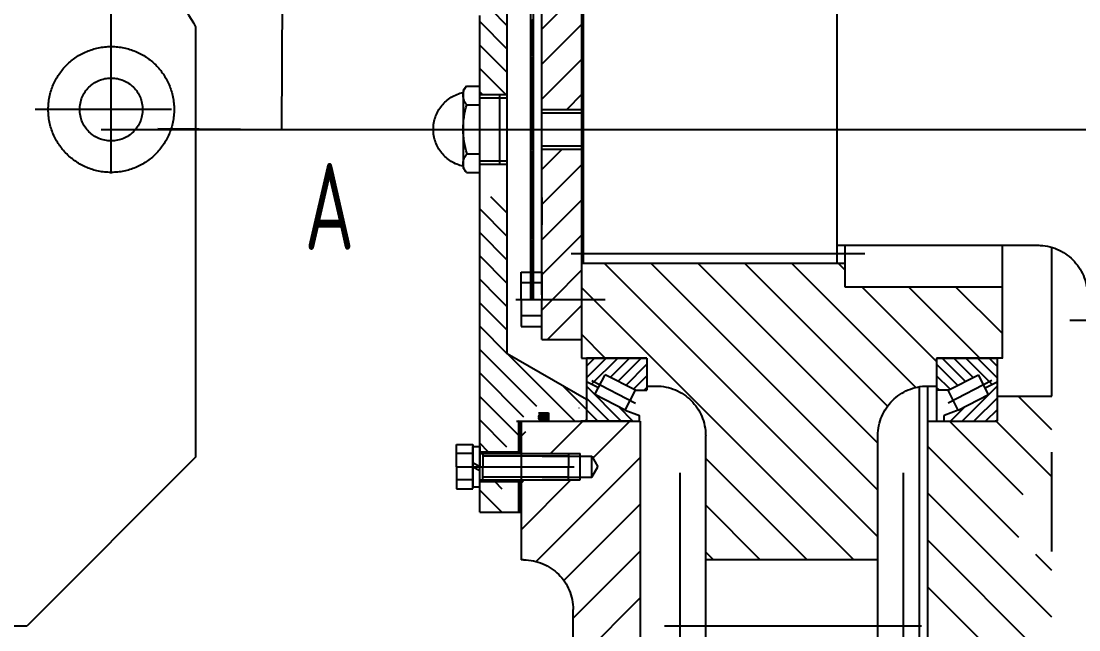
# Model space of a CAD drawing. Header units: millimetres. Extents: x 0 to 12600, y -349 to 8910.
# Drawn here: x 4969 to 5607, y 5110 to 5478 of the extents above; entities that cross this region are included whole.
import ezdxf

# ---------------------------------------------------------------- set-up
doc = ezdxf.new("R2010")
doc.units = ezdxf.units.MM
doc.header["$LTSCALE"] = 300
doc.linetypes.add('G', pattern=[2, 1.25, -0.25, 0.25, -0.25])
doc.linetypes.add('K', pattern=[2.5, 1.25, -0.25, 0.25, -0.25, 0.25, -0.25])
for name, color, linetype in [('01', 7, 'Continuous'), ('02', 1, 'Continuous'), ('05', 142, 'G'), ('07', 6, 'K'), ('11', 3, 'Continuous')]:
    doc.layers.add(name, color=color, linetype=linetype)
doc.styles.get("Standard").update_dxf_attribs({"font": 'isocp', "width": 0.707, "bigfont": 'intecad.shx'})

# ---------------------------------------------------------------- blocks, each defined once
blk = doc.blocks.new('FDSDSDFG')
at = {"layer": '05', "color": 142, "linetype": 'G', "ltscale": 0.8}
for p, q in [((-2937.48, 15216.91), (-2937.48, 14701.86)), ((-2937.48, 14970.18), (-2937.48, 14466.05))]:
    blk.add_line(p, q, dxfattribs=at)
at = {"layer": '07', "color": 6, "linetype": 'K', "ltscale": 0.8}
for p, q in [((-2733.76, 15277.56), (-2747.14, 15277.56)), ((-2747.14, 15277.56), (-2747.14, 15267.56)), ((-2741.76, 15267.56), (-2741.76, 15277.56)), ((-2733.76, 15277.95), (-2733.76, 15206.33)), ((-2733.76, 15277.56), (-2720.39, 15277.56)), ((-2725.76, 15267.56), (-2725.76, 15277.56)), ((-2720.39, 15277.56), (-2720.39, 15267.56)), ((-2733.76, 15273.57), (-2733.76, 15219.65)), ((-2733.76, 15272.05), (-2733.76, 15211.3)), ((-2733.76, 15269.65), (-2733.76, 15261.36)), ((-2706.26, 15263.46), (-3168.69, 15263.46)), ((-2747.14, 15267.56), (-2733.76, 15267.56)), ((-2733.76, 15267.56), (-2745.96, 15267.56)), ((-2745.96, 15267.56), (-2745.96, 15263.46)), ((-2745.96, 15263.46), (-2733.76, 15263.46)), ((-2742.76, 15263.46), (-2742.76, 15238.46)), ((-2741.76, 15263.46), (-2741.76, 15209.88)), ((-2733.76, 15263.46), (-2736.13, 15267.56)), ((-2733.76, 15267.64), (-2733.76, 15214.17)), ((-2733.76, 15267.56), (-2731.4, 15263.46)), ((-2720.39, 15267.56), (-2733.76, 15267.56)), ((-2733.76, 15267.56), (-2721.56, 15267.56)), ((-2721.56, 15263.46), (-2733.76, 15263.46)), ((-2725.76, 15263.46), (-2725.76, 15209.88)), ((-2724.76, 15263.46), (-2724.76, 15238.46)), ((-2721.56, 15267.56), (-2721.56, 15263.46)), ((-2706.26, 15263.46), (-2706.26, 15238.46)), ((-2741.76, 15261.56), (-2733.76, 15261.56)), ((-2740.16, 15209.88), (-2740.16, 15261.56)), ((-2725.76, 15261.56), (-2733.76, 15261.56)), ((-2727.36, 15209.88), (-2727.36, 15261.56)), ((-2801.95, 15246.78), (-3073, 15246.78)), ((-2774.35, 15198.97), (-2801.95, 15246.78)), ((-2834.8, 15238.46), (-2851.28, 15238.46)), ((-2851.28, 15238.46), (-2851.28, 15225.96)), ((-2844.8, 15225.96), (-2844.8, 15238.46)), ((-2834.8, 15241.7), (-2834.8, 15187.67)), ((-2834.8, 15238.46), (-2818.33, 15238.46)), ((-2824.8, 15225.96), (-2824.8, 15238.46)), ((-2818.33, 15238.46), (-2818.33, 15225.96)), ((-2761.26, 15241.13), (-2761.26, 15166.46)), ((-2761.26, 15238.46), (-2677.48, 15238.46)), ((-2677.48, 15236.96), (-2677.48, 15238.46)), ((-2834.8, 15232.5), (-3040.15, 15232.5)), ((-2834.8, 15230.94), (-3040.15, 15230.94)), ((-3004.2, 15230.94), (-3002.63, 15232.5)), ((-3002.78, 15230.94), (-3001.22, 15232.5)), ((-3001.37, 15230.94), (-2999.8, 15232.5)), ((-2999.96, 15230.94), (-2998.39, 15232.5)), ((-2998.54, 15230.94), (-2996.97, 15232.5)), ((-2997.13, 15230.94), (-2995.56, 15232.5)), ((-2995.71, 15230.94), (-2994.15, 15232.5)), ((-2994.3, 15230.94), (-2992.73, 15232.5)), ((-2992.88, 15230.94), (-2991.32, 15232.5)), ((-2991.47, 15230.94), (-2989.9, 15232.5)), ((-2990.06, 15230.94), (-2988.49, 15232.5)), ((-2988.64, 15230.94), (-2987.07, 15232.5)), ((-2987.23, 15230.94), (-2985.66, 15232.5)), ((-2985.81, 15230.94), (-2984.25, 15232.5)), ((-2984.4, 15230.94), (-2982.83, 15232.5)), ((-2982.99, 15230.94), (-2981.42, 15232.5)), ((-2981.57, 15230.94), (-2980, 15232.5)), ((-2980.16, 15230.94), (-2978.59, 15232.5)), ((-2978.74, 15230.94), (-2977.17, 15232.5)), ((-2977.33, 15230.94), (-2975.76, 15232.5)), ((-2975.91, 15230.94), (-2974.35, 15232.5)), ((-2974.5, 15230.94), (-2972.93, 15232.5)), ((-2973.09, 15230.94), (-2971.52, 15232.5)), ((-2971.67, 15230.94), (-2970.1, 15232.5)), ((-2970.26, 15230.94), (-2968.69, 15232.5)), ((-2968.84, 15230.94), (-2967.27, 15232.5)), ((-2967.43, 15230.94), (-2965.86, 15232.5)), ((-2966.01, 15230.94), (-2964.45, 15232.5)), ((-2964.6, 15230.94), (-2963.03, 15232.5)), ((-2963.19, 15230.94), (-2961.62, 15232.5)), ((-2961.77, 15230.94), (-2960.2, 15232.5)), ((-2960.36, 15230.94), (-2958.79, 15232.5)), ((-2958.94, 15230.94), (-2957.38, 15232.5)), ((-2957.53, 15230.94), (-2955.96, 15232.5)), ((-2956.12, 15230.94), (-2954.55, 15232.5)), ((-2954.7, 15230.94), (-2953.13, 15232.5)), ((-2953.29, 15230.94), (-2951.72, 15232.5)), ((-2951.87, 15230.94), (-2950.3, 15232.5)), ((-2950.46, 15230.94), (-2948.89, 15232.5)), ((-2949.04, 15230.94), (-2947.48, 15232.5)), ((-2947.63, 15230.94), (-2946.06, 15232.5)), ((-2946.22, 15230.94), (-2944.65, 15232.5)), ((-2944.8, 15230.94), (-2943.23, 15232.5)), ((-2943.39, 15230.94), (-2941.82, 15232.5)), ((-2941.97, 15230.94), (-2940.4, 15232.5)), ((-2940.56, 15230.94), (-2938.99, 15232.5)), ((-2939.14, 15230.94), (-2937.58, 15232.5)), ((-2937.73, 15230.94), (-2937.48, 15231.19)), ((-2937.48, 15231.19), (-2936.16, 15232.5)), ((-2936.32, 15230.94), (-2934.75, 15232.5)), ((-2934.9, 15230.94), (-2933.33, 15232.5)), ((-2933.49, 15230.94), (-2931.92, 15232.5)), ((-2932.07, 15230.94), (-2930.51, 15232.5)), ((-2930.66, 15230.94), (-2929.09, 15232.5)), ((-2929.25, 15230.94), (-2927.68, 15232.5)), ((-2927.83, 15230.94), (-2926.26, 15232.5)), ((-2926.42, 15230.94), (-2924.85, 15232.5)), ((-2925, 15230.94), (-2923.43, 15232.5)), ((-2923.59, 15230.94), (-2922.02, 15232.5)), ((-2922.17, 15230.94), (-2920.61, 15232.5)), ((-2920.76, 15230.94), (-2919.19, 15232.5)), ((-2919.35, 15230.94), (-2917.78, 15232.5)), ((-2917.93, 15230.94), (-2916.36, 15232.5)), ((-2916.52, 15230.94), (-2914.95, 15232.5)), ((-2915.1, 15230.94), (-2913.53, 15232.5)), ((-2913.69, 15230.94), (-2912.12, 15232.5)), ((-2912.27, 15230.94), (-2910.71, 15232.5)), ((-2910.86, 15230.94), (-2909.29, 15232.5)), ((-2909.45, 15230.94), (-2907.88, 15232.5)), ((-2908.03, 15230.94), (-2906.46, 15232.5)), ((-2906.62, 15230.94), (-2905.05, 15232.5)), ((-2905.2, 15230.94), (-2903.64, 15232.5)), ((-2903.79, 15230.94), (-2902.22, 15232.5)), ((-2902.38, 15230.94), (-2900.81, 15232.5)), ((-2900.96, 15230.94), (-2899.39, 15232.5)), ((-2899.55, 15230.94), (-2897.98, 15232.5)), ((-2898.13, 15230.94), (-2896.56, 15232.5)), ((-2896.72, 15230.94), (-2895.15, 15232.5)), ((-2895.3, 15230.94), (-2893.74, 15232.5)), ((-2893.89, 15230.94), (-2892.32, 15232.5)), ((-2892.48, 15230.94), (-2890.91, 15232.5)), ((-2891.06, 15230.94), (-2889.49, 15232.5)), ((-2889.65, 15230.94), (-2888.08, 15232.5)), ((-2888.23, 15230.94), (-2886.66, 15232.5)), ((-2886.82, 15230.94), (-2885.25, 15232.5)), ((-2885.4, 15230.94), (-2883.84, 15232.5)), ((-2883.99, 15230.94), (-2882.42, 15232.5)), ((-2882.58, 15230.94), (-2881.01, 15232.5)), ((-2881.16, 15230.94), (-2879.59, 15232.5)), ((-2879.75, 15230.94), (-2878.18, 15232.5)), ((-2878.33, 15230.94), (-2876.77, 15232.5)), ((-2876.92, 15230.94), (-2875.35, 15232.5)), ((-2875.51, 15230.94), (-2873.94, 15232.5)), ((-2874.09, 15230.94), (-2872.52, 15232.5)), ((-2872.68, 15230.94), (-2871.11, 15232.5)), ((-2871.26, 15230.94), (-2869.69, 15232.5)), ((-2869.85, 15230.94), (-2868.28, 15232.5)), ((-2868.43, 15230.94), (-2866.87, 15232.5)), ((-2867.02, 15230.94), (-2865.45, 15232.5)), ((-2865.61, 15230.94), (-2864.04, 15232.5)), ((-2864.19, 15230.94), (-2862.62, 15232.5)), ((-2862.78, 15230.94), (-2861.21, 15232.5)), ((-2861.36, 15230.94), (-2859.79, 15232.5)), ((-2859.95, 15230.94), (-2858.38, 15232.5)), ((-2858.53, 15230.94), (-2856.97, 15232.5)), ((-2857.12, 15230.94), (-2855.55, 15232.5)), ((-2855.71, 15230.94), (-2854.14, 15232.5)), ((-2854.29, 15230.94), (-2852.72, 15232.5)), ((-2852.88, 15230.94), (-2851.31, 15232.5)), ((-2851.46, 15230.94), (-2851.28, 15231.12)), ((-2851.28, 15231.12), (-2849.9, 15232.5)), ((-2850.05, 15230.94), (-2848.48, 15232.5)), ((-2848.64, 15230.94), (-2847.07, 15232.5)), ((-2847.22, 15230.94), (-2845.65, 15232.5)), ((-2845.81, 15230.94), (-2844.8, 15231.94)), ((-2844.8, 15231.94), (-2844.24, 15232.5)), ((-2844.39, 15230.94), (-2842.82, 15232.5)), ((-2842.98, 15230.94), (-2841.41, 15232.5)), ((-2841.56, 15230.94), (-2840, 15232.5)), ((-2840.15, 15230.94), (-2838.58, 15232.5)), ((-2838.74, 15230.94), (-2837.17, 15232.5)), ((-2837.32, 15230.94), (-2835.75, 15232.5)), ((-2835.91, 15230.94), (-2834.8, 15232.04)), ((-2677.48, 15235.78), (-2677.48, 15235.78)), ((-2837.48, 15225.96), (-3064.38, 15225.96)), ((-2896.39, 15225.96), (-2879.91, 15225.96)), ((-2863.44, 15225.96), (-2879.91, 15225.96)), ((-2851.28, 15225.96), (-2834.8, 15225.96)), ((-2810.57, 15225.96), (-2834.8, 15225.96)), ((-2810.57, 15225.96), (-2810.57, 15201.96)), ((-2766.26, 15227.98), (-2766.26, 15221.98)), ((-2761.26, 15226.8), (-2766.26, 15226.8)), ((-2741.76, 15225.78), (-2741.76, 15202.78)), ((-2740.16, 15225.78), (-2740.16, 15195.78)), ((-2727.36, 15225.78), (-2727.36, 15195.78)), ((-2725.76, 15225.78), (-2725.76, 15202.78)), ((-2766.26, 15221.98), (-2761.26, 15221.98)), ((-2862.48, 15208.26), (-2862.48, 15030.87)), ((-2741.76, 15209.88), (-2733.76, 15209.88)), ((-2725.76, 15209.88), (-2733.76, 15209.88)), ((-2434.58, 15206.96), (-2647.48, 15206.96)), ((-3075.59, 15201.96), (-2799.36, 15201.96)), ((-3018.48, 15200.96), (-2856.48, 15200.96)), ((-2856.48, 15042.96), (-2856.48, 15201.96)), ((-2799.36, 15201.96), (-2799.36, 15166.96)), ((-2799.36, 15201.96), (-2799.36, 15162.46)), ((-2799.36, 15162.46), (-2799.36, 15198.97)), ((-2799.36, 15198.97), (-2761.26, 15198.97)), ((-2794.55, 15198.97), (-2799.36, 15194.15)), ((-2787.48, 15198.97), (-2799.36, 15187.08)), ((-2781.47, 15191.7), (-2785.07, 15198.97)), ((-2782.31, 15198.97), (-2761.26, 15177.93)), ((-2775.24, 15198.97), (-2761.26, 15185)), ((-2769.18, 15203.47), (-2769.18, 15203.54)), ((-2769.18, 15198.97), (-2769.18, 15199.04)), ((-2768.16, 15198.97), (-2761.26, 15192.07)), ((-2761.26, 15171.5), (-2761.26, 15202.32)), ((-2725.76, 15202.78), (-2741.76, 15202.78)), ((-2783.53, 15195.85), (-2799.36, 15180.01)), ((-2777.35, 15193.82), (-2789.27, 15187.69)), ((-2785.82, 15195.81), (-2772.21, 15169.34)), ((-2767.97, 15175.56), (-2777.35, 15193.82)), ((-2740.16, 15195.78), (-2733.76, 15192.09)), ((-2727.36, 15195.78), (-2740.16, 15195.78)), ((-2727.36, 15195.78), (-2733.76, 15192.09)), ((-2779.89, 15169.44), (-2789.27, 15187.69)), ((-2787.69, 15184.62), (-2799.36, 15172.94)), ((-2785.29, 15179.95), (-2799.36, 15165.87)), ((-2782.89, 15175.28), (-2795.71, 15162.46)), ((-2767.97, 15175.56), (-2779.89, 15169.44)), ((-2770.08, 15179.67), (-2761.26, 15170.86)), ((-2767.97, 15175.56), (-2764.68, 15167)), ((-2780.49, 15170.61), (-2788.63, 15162.46)), ((-2779.89, 15169.44), (-2779.89, 15162.46)), ((-2764.8, 15167.32), (-2764.48, 15167)), ((-2761.26, 15167), (-2764.68, 15167)), ((-2799.36, 15162.46), (-2779.89, 15162.46)), ((-2782.48, 15162.46), (-2782.48, 15156.96)), ((-2779.89, 15164.14), (-2781.56, 15162.46)), ((-2761.26, 15166.46), (-2434.98, 15166.46)), ((-2637.72, 15151.84), (-2637.72, 14996.55)), ((-2430.16, 15142.46), (-2778.46, 15142.46)), ((-2510.98, 15126.96), (-2752.48, 15126.96)), ((-2677.72, 15126.96), (-2677.72, 15022.96)), ((-2856.48, 15047.46), (-3018.48, 15047.46)), ((-2867.48, 15047.46), (-2867.48, 14926.46)), ((-2867.48, 15042.96), (-2842.48, 15042.96)), ((-2842.48, 15042.96), (-2842.48, 14947.96)), ((-2510.98, 15022.96), (-2752.48, 15022.96)), ((-2430.16, 15007.46), (-2778.46, 15007.46)), ((-2782.06, 14997.96), (-2353.5, 14997.96)), ((-2782.48, 14992.96), (-2353.5, 14992.96)), ((-2782.48, 14992.96), (-2782.48, 14987.46)), ((-2782.48, 14992.96), (-2374.98, 14992.96)), ((-2761.26, 14992.96), (-2761.26, 14950.95)), ((-2799.36, 14987.46), (-2799.36, 14950.95)), ((-2799.36, 14947.46), (-2799.36, 14987.46)), ((-2799.36, 14987.46), (-2761.26, 14987.46)), ((-2785.29, 14969.97), (-2799.36, 14984.05)), ((-2782.89, 14974.64), (-2795.71, 14987.46)), ((-2780.49, 14979.31), (-2788.63, 14987.46)), ((-2779.89, 14985.78), (-2781.56, 14987.46)), ((-2779.89, 14980.48), (-2779.89, 14987.46)), ((-2767.97, 14974.35), (-2764.68, 14982.91)), ((-2764.8, 14982.6), (-2764.48, 14982.91)), ((-2761.26, 14982.91), (-2764.68, 14982.91)), ((-2787.69, 14965.3), (-2799.36, 14976.98)), ((-2779.89, 14980.48), (-2789.27, 14962.22)), ((-2785.82, 14954.1), (-2772.21, 14980.57)), ((-2767.97, 14974.35), (-2779.89, 14980.48)), ((-2770.08, 14970.25), (-2761.26, 14979.06)), ((-2783.53, 14954.07), (-2799.36, 14969.9)), ((-2782.31, 14950.95), (-2761.26, 14971.99)), ((-2767.97, 14974.35), (-2777.35, 14956.1)), ((-2787.48, 14950.95), (-2799.36, 14962.83)), ((-2775.24, 14950.95), (-2761.26, 14964.92)), ((-2777.35, 14956.1), (-2789.27, 14962.22)), ((-2781.47, 14958.22), (-2785.07, 14950.95)), ((-2768.16, 14950.95), (-2761.26, 14957.85)), ((-2794.55, 14950.95), (-2799.36, 14955.76)), ((-2799.36, 14950.95), (-2761.26, 14950.95)), ((-2776.26, 14950.95), (-2776.26, 14917.96)), ((-2769.18, 14950.95), (-2769.18, 14950.87)), ((-2867.48, 14947.96), (-2799.36, 14947.96)), ((-2322.48, 14917.96), (-2866.1, 14917.96)), ((-2776.26, 14917.96), (-2866.1, 14917.96)), ((-2822.33, 14907.09), (-2822.33, 14729.76))]:
    blk.add_line(p, q, dxfattribs=at)
at = {"layer": '07', "color": 6, "linetype": 'K'}
for p, q in [((-2963.48, 15271.52), (-2960.94, 15273.46)), ((-2963.48, 15271.52), (-2963.48, 15263.46)), ((-2960.94, 15273.46), (-2914.02, 15273.46)), ((-2952.21, 15271.23), (-2952.21, 15263.46)), ((-2922.74, 15271.08), (-2922.74, 15263.46)), ((-2911.48, 15271.52), (-2914.02, 15273.46)), ((-2911.48, 15271.52), (-2911.48, 15263.46)), ((-2985.85, 15246.78), (-3002.53, 15263.46)), ((-2971.71, 15246.78), (-2988.39, 15263.46)), ((-2958.48, 15247.69), (-2974.24, 15263.46)), ((-2958.48, 15261.83), (-2960.1, 15263.46)), ((-2958.48, 15263.46), (-2958.48, 15251.46)), ((-2956.48, 15263.46), (-2956.48, 15246.78)), ((-2918.48, 15263.46), (-2918.48, 15246.78)), ((-2916.48, 15263.46), (-2916.48, 15251.46)), ((-2872.72, 15246.78), (-2889.39, 15263.46)), ((-2858.57, 15246.78), (-2875.25, 15263.46)), ((-2844.43, 15246.78), (-2861.11, 15263.46)), ((-2835.59, 15252.09), (-2846.96, 15263.46)), ((-2816.15, 15246.78), (-2832.82, 15263.46)), ((-2802.01, 15246.78), (-2818.68, 15263.46)), ((-2770.09, 15229.01), (-2804.54, 15263.46)), ((-2763.74, 15236.8), (-2790.4, 15263.46)), ((-2752.75, 15239.96), (-2776.25, 15263.46)), ((-2745.63, 15246.98), (-2762.11, 15263.46)), ((-2742.76, 15258.25), (-2747.97, 15263.46)), ((-2706.26, 15250.04), (-2719.69, 15263.46)), ((-3000, 15246.78), (-3009.99, 15256.78)), ((-2886.86, 15246.78), (-2896.83, 15256.75)), ((-2958.48, 15251.46), (-2916.48, 15251.46)), ((-2958.48, 15251.46), (-2958.48, 15246.78)), ((-2956.48, 15251.46), (-2956.48, 15246.78)), ((-2918.48, 15251.46), (-2918.48, 15246.78)), ((-2916.48, 15251.46), (-2916.48, 15246.78)), ((-2830.29, 15246.78), (-2835.59, 15252.09)), ((-2720.18, 15249.81), (-2724.76, 15254.4)), ((-2761.26, 15206.04), (-2801.87, 15246.65)), ((-2761.26, 15239.96), (-2742.76, 15239.96)), ((-2761.26, 15238.56), (-2759.87, 15239.96)), ((-2761.26, 15238.7), (-2760.01, 15239.96)), ((-2761.26, 15238.85), (-2760.15, 15239.96)), ((-2761.26, 15238.99), (-2760.29, 15239.96)), ((-2761.26, 15239.13), (-2760.44, 15239.96)), ((-2761.26, 15239.27), (-2760.58, 15239.96)), ((-2761.26, 15239.41), (-2760.72, 15239.96)), ((-2761.26, 15239.55), (-2760.86, 15239.96)), ((-2761.26, 15239.69), (-2761, 15239.96)), ((-2761.26, 15239.84), (-2761.14, 15239.96)), ((-2761.23, 15238.46), (-2759.73, 15239.96)), ((-2761.09, 15238.46), (-2759.59, 15239.96)), ((-2760.95, 15238.46), (-2759.45, 15239.96)), ((-2760.8, 15238.46), (-2759.3, 15239.96)), ((-2760.66, 15238.46), (-2759.16, 15239.96)), ((-2760.52, 15238.46), (-2759.02, 15239.96)), ((-2760.38, 15238.46), (-2758.88, 15239.96)), ((-2760.24, 15238.46), (-2758.74, 15239.96)), ((-2760.1, 15238.46), (-2758.6, 15239.96)), ((-2759.96, 15238.46), (-2758.46, 15239.96)), ((-2759.81, 15238.46), (-2758.31, 15239.96)), ((-2759.67, 15238.46), (-2758.17, 15239.96)), ((-2759.53, 15238.46), (-2758.03, 15239.96)), ((-2759.39, 15238.46), (-2757.89, 15239.96)), ((-2759.25, 15238.46), (-2757.75, 15239.96)), ((-2759.11, 15238.46), (-2757.61, 15239.96)), ((-2758.97, 15238.46), (-2757.47, 15239.96)), ((-2758.82, 15238.46), (-2757.32, 15239.96)), ((-2758.68, 15238.46), (-2757.18, 15239.96)), ((-2758.54, 15238.46), (-2757.04, 15239.96)), ((-2758.4, 15238.46), (-2756.9, 15239.96)), ((-2758.26, 15238.46), (-2756.76, 15239.96)), ((-2758.12, 15238.46), (-2756.62, 15239.96)), ((-2757.98, 15238.46), (-2756.48, 15239.96)), ((-2757.83, 15238.46), (-2756.33, 15239.96)), ((-2757.69, 15238.46), (-2756.19, 15239.96)), ((-2757.55, 15238.46), (-2756.05, 15239.96)), ((-2757.41, 15238.46), (-2755.91, 15239.96)), ((-2757.27, 15238.46), (-2755.77, 15239.96)), ((-2757.13, 15238.46), (-2755.63, 15239.96)), ((-2756.99, 15238.46), (-2755.49, 15239.96)), ((-2756.84, 15238.46), (-2755.34, 15239.96)), ((-2756.7, 15238.46), (-2755.2, 15239.96)), ((-2756.56, 15238.46), (-2755.06, 15239.96)), ((-2756.42, 15238.46), (-2754.92, 15239.96)), ((-2756.28, 15238.46), (-2754.78, 15239.96)), ((-2756.14, 15238.46), (-2754.64, 15239.96)), ((-2756, 15238.46), (-2754.5, 15239.96)), ((-2755.85, 15238.46), (-2754.35, 15239.96)), ((-2755.71, 15238.46), (-2754.21, 15239.96)), ((-2755.57, 15238.46), (-2754.07, 15239.96)), ((-2755.43, 15238.46), (-2753.93, 15239.96)), ((-2755.29, 15238.46), (-2753.79, 15239.96)), ((-2755.15, 15238.46), (-2753.65, 15239.96)), ((-2755.01, 15238.46), (-2753.51, 15239.96)), ((-2754.92, 15235.76), (-2752.22, 15238.46)), ((-2754.86, 15238.46), (-2753.36, 15239.96)), ((-2754.72, 15238.46), (-2753.22, 15239.96)), ((-2754.58, 15238.46), (-2753.08, 15239.96)), ((-2754.44, 15238.46), (-2752.94, 15239.96)), ((-2754.3, 15238.46), (-2752.8, 15239.96)), ((-2754.16, 15238.46), (-2752.66, 15239.96)), ((-2754.02, 15238.46), (-2752.52, 15239.96)), ((-2753.87, 15238.46), (-2752.37, 15239.96)), ((-2753.73, 15238.46), (-2752.23, 15239.96)), ((-2753.59, 15238.46), (-2752.09, 15239.96)), ((-2753.45, 15238.46), (-2751.95, 15239.96)), ((-2753.31, 15238.46), (-2751.81, 15239.96)), ((-2753.17, 15238.46), (-2751.67, 15239.96)), ((-2753.03, 15238.46), (-2751.53, 15239.96)), ((-2752.88, 15238.46), (-2751.38, 15239.96)), ((-2752.74, 15238.46), (-2751.24, 15239.96)), ((-2752.6, 15238.46), (-2751.1, 15239.96)), ((-2752.46, 15238.46), (-2750.96, 15239.96)), ((-2752.32, 15238.46), (-2750.82, 15239.96)), ((-2752.18, 15238.46), (-2750.68, 15239.96)), ((-2752.04, 15238.46), (-2750.54, 15239.96)), ((-2751.89, 15238.46), (-2750.39, 15239.96)), ((-2751.75, 15238.46), (-2750.25, 15239.96)), ((-2751.61, 15238.46), (-2750.11, 15239.96)), ((-2751.47, 15238.46), (-2749.97, 15239.96)), ((-2751.33, 15238.46), (-2749.83, 15239.96)), ((-2751.19, 15238.46), (-2749.69, 15239.96)), ((-2751.05, 15238.46), (-2749.55, 15239.96)), ((-2750.9, 15238.46), (-2749.4, 15239.96)), ((-2750.76, 15238.46), (-2749.26, 15239.96)), ((-2750.62, 15238.46), (-2749.12, 15239.96)), ((-2750.48, 15238.46), (-2748.98, 15239.96)), ((-2750.34, 15238.46), (-2748.84, 15239.96)), ((-2750.2, 15238.46), (-2748.7, 15239.96)), ((-2750.06, 15238.46), (-2748.56, 15239.96)), ((-2749.91, 15238.46), (-2748.41, 15239.96)), ((-2749.77, 15238.46), (-2748.27, 15239.96)), ((-2749.63, 15238.46), (-2748.13, 15239.96)), ((-2749.49, 15238.46), (-2747.99, 15239.96)), ((-2749.35, 15238.46), (-2747.85, 15239.96)), ((-2749.21, 15238.46), (-2747.71, 15239.96)), ((-2749.07, 15238.46), (-2747.57, 15239.96)), ((-2748.92, 15238.46), (-2747.42, 15239.96)), ((-2748.78, 15238.46), (-2747.28, 15239.96)), ((-2748.64, 15238.46), (-2747.14, 15239.96)), ((-2748.5, 15238.46), (-2747, 15239.96)), ((-2748.36, 15238.46), (-2746.86, 15239.96)), ((-2748.22, 15238.46), (-2746.72, 15239.96)), ((-2748.08, 15238.46), (-2746.58, 15239.96)), ((-2747.93, 15238.46), (-2746.43, 15239.96)), ((-2747.79, 15238.46), (-2746.29, 15239.96)), ((-2747.65, 15238.46), (-2746.15, 15239.96)), ((-2747.51, 15238.46), (-2746.01, 15239.96)), ((-2747.37, 15238.46), (-2745.87, 15239.96)), ((-2747.23, 15238.46), (-2745.73, 15239.96)), ((-2747.09, 15238.46), (-2745.59, 15239.96)), ((-2746.94, 15238.46), (-2745.44, 15239.96)), ((-2746.8, 15238.46), (-2745.3, 15239.96)), ((-2746.66, 15238.46), (-2745.16, 15239.96)), ((-2746.52, 15238.46), (-2745.02, 15239.96)), ((-2746.38, 15238.46), (-2744.88, 15239.96)), ((-2746.24, 15238.46), (-2744.74, 15239.96)), ((-2746.1, 15238.46), (-2744.6, 15239.96)), ((-2745.95, 15238.46), (-2744.45, 15239.96)), ((-2745.81, 15238.46), (-2744.31, 15239.96)), ((-2745.67, 15238.46), (-2744.17, 15239.96)), ((-2745.53, 15238.46), (-2744.03, 15239.96)), ((-2745.39, 15238.46), (-2743.89, 15239.96)), ((-2745.25, 15238.46), (-2743.75, 15239.96)), ((-2745.11, 15238.46), (-2743.61, 15239.96)), ((-2744.96, 15238.46), (-2743.46, 15239.96)), ((-2744.82, 15238.46), (-2743.32, 15239.96)), ((-2744.68, 15238.46), (-2743.18, 15239.96)), ((-2744.54, 15238.46), (-2743.04, 15239.96)), ((-2744.4, 15238.46), (-2742.9, 15239.96)), ((-2744.26, 15238.46), (-2742.76, 15239.95)), ((-2744.12, 15238.46), (-2742.76, 15239.81)), ((-2743.97, 15238.46), (-2742.76, 15239.67)), ((-2743.83, 15238.46), (-2742.76, 15239.53)), ((-2743.69, 15238.46), (-2742.76, 15239.39)), ((-2743.55, 15238.46), (-2742.76, 15239.24)), ((-2743.41, 15238.46), (-2742.76, 15239.1)), ((-2743.27, 15238.46), (-2742.76, 15238.96)), ((-2743.13, 15238.46), (-2742.76, 15238.82)), ((-2742.98, 15238.46), (-2742.76, 15238.68)), ((-2742.84, 15238.46), (-2742.76, 15238.54)), ((-2725.76, 15208.35), (-2695.65, 15238.46)), ((-2725.76, 15236.63), (-2724.29, 15238.1)), ((-2724.47, 15239.96), (-2724.76, 15240.25)), ((-2724.76, 15239.96), (-2706.26, 15239.96)), ((-2724.76, 15238.58), (-2723.38, 15239.96)), ((-2724.76, 15238.72), (-2723.52, 15239.96)), ((-2724.76, 15238.86), (-2723.67, 15239.96)), ((-2724.76, 15239), (-2723.81, 15239.96)), ((-2724.76, 15239.14), (-2723.95, 15239.96)), ((-2724.76, 15239.28), (-2724.09, 15239.96)), ((-2724.76, 15239.42), (-2724.23, 15239.96)), ((-2724.76, 15239.57), (-2724.37, 15239.96)), ((-2724.76, 15239.71), (-2724.51, 15239.96)), ((-2724.76, 15239.85), (-2724.66, 15239.96)), ((-2724.74, 15238.46), (-2723.24, 15239.96)), ((-2724.6, 15238.46), (-2723.1, 15239.96)), ((-2724.46, 15238.46), (-2722.96, 15239.96)), ((-2724.32, 15238.46), (-2722.82, 15239.96)), ((-2724.18, 15238.46), (-2722.68, 15239.96)), ((-2724.03, 15238.46), (-2722.53, 15239.96)), ((-2723.89, 15238.46), (-2722.39, 15239.96)), ((-2723.75, 15238.46), (-2722.25, 15239.96)), ((-2723.61, 15238.46), (-2722.11, 15239.96)), ((-2723.47, 15238.46), (-2721.97, 15239.96)), ((-2723.33, 15238.46), (-2721.83, 15239.96)), ((-2723.19, 15238.46), (-2721.69, 15239.96)), ((-2723.04, 15238.46), (-2721.54, 15239.96)), ((-2722.9, 15238.46), (-2721.4, 15239.96)), ((-2722.76, 15238.46), (-2721.26, 15239.96)), ((-2722.62, 15238.46), (-2721.12, 15239.96)), ((-2722.48, 15238.46), (-2720.98, 15239.96)), ((-2722.34, 15238.46), (-2720.84, 15239.96)), ((-2722.2, 15238.46), (-2720.7, 15239.96)), ((-2722.05, 15238.46), (-2720.55, 15239.96)), ((-2721.91, 15238.46), (-2720.41, 15239.96)), ((-2721.77, 15238.46), (-2720.27, 15239.96)), ((-2721.63, 15238.46), (-2720.13, 15239.96)), ((-2721.49, 15238.46), (-2719.99, 15239.96)), ((-2721.35, 15238.46), (-2719.85, 15239.96)), ((-2721.21, 15238.46), (-2719.71, 15239.96)), ((-2721.06, 15238.46), (-2719.56, 15239.96)), ((-2720.92, 15238.46), (-2719.42, 15239.96)), ((-2720.78, 15238.46), (-2719.28, 15239.96)), ((-2720.64, 15238.46), (-2719.14, 15239.96)), ((-2720.5, 15238.46), (-2719, 15239.96)), ((-2720.36, 15238.46), (-2718.86, 15239.96)), ((-2720.22, 15238.46), (-2718.72, 15239.96)), ((-2720.07, 15238.46), (-2718.57, 15239.96)), ((-2719.93, 15238.46), (-2718.43, 15239.96)), ((-2719.79, 15238.46), (-2718.29, 15239.96)), ((-2719.65, 15238.46), (-2718.15, 15239.96)), ((-2719.51, 15238.46), (-2718.01, 15239.96)), ((-2719.37, 15238.46), (-2717.87, 15239.96)), ((-2719.23, 15238.46), (-2717.73, 15239.96)), ((-2719.08, 15238.46), (-2717.58, 15239.96)), ((-2718.94, 15238.46), (-2717.44, 15239.96)), ((-2718.8, 15238.46), (-2717.3, 15239.96)), ((-2718.66, 15238.46), (-2717.16, 15239.96)), ((-2718.52, 15238.46), (-2717.02, 15239.96)), ((-2718.38, 15238.46), (-2716.88, 15239.96)), ((-2718.24, 15238.46), (-2716.74, 15239.96)), ((-2718.09, 15238.46), (-2716.59, 15239.96)), ((-2717.95, 15238.46), (-2716.45, 15239.96)), ((-2717.81, 15238.46), (-2716.31, 15239.96)), ((-2717.67, 15238.46), (-2716.17, 15239.96)), ((-2717.53, 15238.46), (-2716.03, 15239.96)), ((-2717.39, 15238.46), (-2715.89, 15239.96)), ((-2717.25, 15238.46), (-2715.75, 15239.96)), ((-2717.1, 15238.46), (-2715.6, 15239.96)), ((-2716.96, 15238.46), (-2715.46, 15239.96)), ((-2716.82, 15238.46), (-2715.32, 15239.96)), ((-2716.68, 15238.46), (-2715.18, 15239.96)), ((-2716.54, 15238.46), (-2715.04, 15239.96)), ((-2716.4, 15238.46), (-2714.9, 15239.96)), ((-2716.26, 15238.46), (-2714.76, 15239.96)), ((-2716.11, 15238.46), (-2714.61, 15239.96)), ((-2715.97, 15238.46), (-2714.47, 15239.96)), ((-2715.83, 15238.46), (-2714.33, 15239.96)), ((-2715.69, 15238.46), (-2714.19, 15239.96)), ((-2715.55, 15238.46), (-2714.05, 15239.96)), ((-2715.41, 15238.46), (-2713.91, 15239.96)), ((-2715.27, 15238.46), (-2713.77, 15239.96)), ((-2715.12, 15238.46), (-2713.62, 15239.96)), ((-2714.98, 15238.46), (-2713.48, 15239.96)), ((-2714.84, 15238.46), (-2713.34, 15239.96)), ((-2714.7, 15238.46), (-2713.2, 15239.96)), ((-2714.56, 15238.46), (-2713.06, 15239.96)), ((-2714.42, 15238.46), (-2712.92, 15239.96)), ((-2714.28, 15238.46), (-2712.78, 15239.96)), ((-2714.13, 15238.46), (-2712.63, 15239.96)), ((-2713.99, 15238.46), (-2712.49, 15239.96)), ((-2713.85, 15238.46), (-2712.35, 15239.96)), ((-2713.71, 15238.46), (-2712.21, 15239.96)), ((-2713.57, 15238.46), (-2712.07, 15239.96)), ((-2713.43, 15238.46), (-2711.93, 15239.96)), ((-2713.29, 15238.46), (-2711.79, 15239.96)), ((-2713.14, 15238.46), (-2711.64, 15239.96)), ((-2713, 15238.46), (-2711.5, 15239.96)), ((-2712.86, 15238.46), (-2711.36, 15239.96)), ((-2712.72, 15238.46), (-2711.22, 15239.96)), ((-2712.58, 15238.46), (-2711.08, 15239.96)), ((-2712.44, 15238.46), (-2710.94, 15239.96)), ((-2712.3, 15238.46), (-2710.8, 15239.96)), ((-2712.15, 15238.46), (-2710.65, 15239.96)), ((-2712.01, 15238.46), (-2710.51, 15239.96)), ((-2711.87, 15238.46), (-2710.37, 15239.96)), ((-2711.73, 15238.46), (-2710.23, 15239.96)), ((-2711.59, 15238.46), (-2710.09, 15239.96)), ((-2711.45, 15238.46), (-2709.95, 15239.96)), ((-2711.31, 15238.46), (-2709.81, 15239.96)), ((-2711.16, 15238.46), (-2709.66, 15239.96)), ((-2711.02, 15238.46), (-2709.52, 15239.96)), ((-2710.88, 15238.46), (-2709.38, 15239.96)), ((-2710.74, 15238.46), (-2709.24, 15239.96)), ((-2710.6, 15238.46), (-2709.1, 15239.96)), ((-2710.46, 15238.46), (-2708.96, 15239.96)), ((-2710.32, 15238.46), (-2708.82, 15239.96)), ((-2710.17, 15238.46), (-2708.67, 15239.96)), ((-2710.03, 15238.46), (-2708.53, 15239.96)), ((-2709.89, 15238.46), (-2708.39, 15239.96)), ((-2709.75, 15238.46), (-2708.25, 15239.96)), ((-2709.61, 15238.46), (-2708.11, 15239.96)), ((-2709.47, 15238.46), (-2707.97, 15239.96)), ((-2709.33, 15238.46), (-2707.83, 15239.96)), ((-2709.18, 15238.46), (-2707.68, 15239.96)), ((-2709.04, 15238.46), (-2707.54, 15239.96)), ((-2708.9, 15238.46), (-2707.4, 15239.96)), ((-2708.76, 15238.46), (-2707.26, 15239.96)), ((-2708.62, 15238.46), (-2707.12, 15239.96)), ((-2708.48, 15238.46), (-2706.98, 15239.96)), ((-2708.34, 15238.46), (-2706.84, 15239.96)), ((-2708.2, 15238.46), (-2706.7, 15239.96)), ((-2708.05, 15238.46), (-2706.55, 15239.96)), ((-2707.91, 15238.46), (-2706.41, 15239.96)), ((-2707.77, 15238.46), (-2706.27, 15239.96)), ((-2707.63, 15238.46), (-2706.26, 15239.82)), ((-2707.49, 15238.46), (-2706.26, 15239.68)), ((-2707.35, 15238.46), (-2706.26, 15239.54)), ((-2707.21, 15238.46), (-2706.26, 15239.4)), ((-2707.06, 15238.46), (-2706.26, 15239.26)), ((-2706.92, 15238.46), (-2706.26, 15239.12)), ((-2706.78, 15238.46), (-2706.26, 15238.97)), ((-2706.64, 15238.46), (-2706.26, 15238.83)), ((-2706.5, 15238.46), (-2706.26, 15238.69)), ((-2706.36, 15238.46), (-2706.26, 15238.55)), ((-3022.07, 15201.96), (-2998.07, 15225.96)), ((-3000.85, 15201.96), (-2976.85, 15225.96)), ((-2979.64, 15201.96), (-2955.64, 15225.96)), ((-2949.48, 15225.96), (-2949.48, 15201.96)), ((-2947.48, 15225.96), (-2947.48, 15201.96)), ((-2927.48, 15225.96), (-2927.48, 15201.96)), ((-2925.48, 15225.96), (-2925.48, 15201.96)), ((-2925.48, 15213.69), (-2913.21, 15225.96)), ((-2895.06, 15222.9), (-2892, 15225.96)), ((-2894, 15202.74), (-2870.79, 15225.96)), ((-2873.57, 15201.96), (-2849.57, 15225.96)), ((-2834.8, 15219.52), (-2828.36, 15225.96)), ((-2766.26, 15225.12), (-2763.55, 15227.84)), ((-2766.26, 15225.27), (-2763.69, 15227.84)), ((-2766.26, 15224.98), (-2763.41, 15227.83)), ((-2766.25, 15224.85), (-2763.28, 15227.82)), ((-2766.25, 15225.42), (-2763.84, 15227.82)), ((-2766.23, 15224.73), (-2763.16, 15227.81)), ((-2766.23, 15225.58), (-2764.01, 15227.8)), ((-2766.21, 15224.61), (-2763.04, 15227.78)), ((-2766.19, 15225.76), (-2764.18, 15227.77)), ((-2766.19, 15224.49), (-2762.92, 15227.76)), ((-2766.15, 15224.38), (-2762.81, 15227.73)), ((-2766.14, 15225.95), (-2764.38, 15227.72)), ((-2766.12, 15224.28), (-2762.7, 15227.69)), ((-2766.08, 15224.17), (-2762.6, 15227.66)), ((-2766.06, 15226.17), (-2764.6, 15227.63)), ((-2766.04, 15224.07), (-2762.5, 15227.62)), ((-2766, 15223.97), (-2762.4, 15227.57)), ((-2765.95, 15223.88), (-2762.31, 15227.52)), ((-2765.93, 15226.45), (-2764.87, 15227.5)), ((-2765.9, 15223.79), (-2762.22, 15227.47)), ((-2765.85, 15223.7), (-2762.13, 15227.42)), ((-2765.79, 15223.62), (-2762.04, 15227.36)), ((-2765.73, 15223.53), (-2761.96, 15227.3)), ((-2765.67, 15223.45), (-2761.88, 15227.24)), ((-2765.6, 15223.38), (-2761.8, 15227.18)), ((-2765.6, 15226.92), (-2765.35, 15227.17)), ((-2765.54, 15223.3), (-2761.73, 15227.11)), ((-2765.47, 15223.23), (-2761.66, 15227.04)), ((-2765.39, 15223.16), (-2761.59, 15226.97)), ((-2765.32, 15223.1), (-2761.52, 15226.89)), ((-2765.24, 15223.03), (-2761.46, 15226.82)), ((-2765.16, 15222.97), (-2761.4, 15226.74)), ((-2765.08, 15222.91), (-2761.34, 15226.65)), ((-2764.99, 15222.86), (-2761.28, 15226.57)), ((-2764.9, 15222.8), (-2761.26, 15226.44)), ((-2764.81, 15222.75), (-2761.26, 15226.3)), ((-2764.72, 15222.71), (-2761.26, 15226.16)), ((-2764.62, 15222.66), (-2761.26, 15226.02)), ((-2764.52, 15222.62), (-2761.26, 15225.88)), ((-2764.41, 15222.59), (-2761.26, 15225.74)), ((-2764.31, 15222.55), (-2761.26, 15225.6)), ((-2764.19, 15222.52), (-2761.26, 15225.45)), ((-2764.08, 15222.5), (-2761.26, 15225.31)), ((-2763.96, 15222.48), (-2761.26, 15225.17)), ((-2763.83, 15222.46), (-2761.26, 15225.03)), ((-2763.7, 15222.45), (-2761.26, 15224.89)), ((-2763.56, 15222.45), (-2761.26, 15224.75)), ((-2763.41, 15222.46), (-2761.26, 15224.61)), ((-2763.26, 15222.47), (-2761.26, 15224.46)), ((-2739.37, 15166.46), (-2676.49, 15229.33)), ((-2916, 15201.96), (-2895.06, 15222.9)), ((-2852.36, 15201.96), (-2834.8, 15219.52)), ((-2831.15, 15201.96), (-2810.57, 15222.53)), ((-2763.09, 15222.49), (-2761.26, 15224.32)), ((-2762.91, 15222.53), (-2761.26, 15224.18)), ((-2762.71, 15222.59), (-2761.26, 15224.04)), ((-2762.48, 15222.68), (-2761.26, 15223.9)), ((-2762.19, 15222.83), (-2761.26, 15223.76)), ((-2761.26, 15201.13), (-2741.76, 15220.63)), ((-2768.33, 15198.97), (-2782.56, 15213.19)), ((-2711.08, 15166.46), (-2664.96, 15212.58)), ((-2958.43, 15201.96), (-2949.48, 15210.91)), ((-2682.8, 15166.46), (-2642.3, 15206.96)), ((-2654.52, 15166.46), (-2614.02, 15206.96)), ((-2894.79, 15201.96), (-2894, 15202.74)), ((-2677.72, 15037.64), (-2842.03, 15201.96)), ((-2799.36, 15187.57), (-2813.75, 15201.96)), ((-2761.26, 15172.85), (-2739, 15195.11)), ((-2691.32, 15022.96), (-2856.48, 15188.12)), ((-2719.6, 15022.96), (-2856.48, 15159.83)), ((-2747.89, 15022.96), (-2856.48, 15131.55)), ((-2677.72, 15065.92), (-2738.75, 15126.96)), ((-2677.72, 15094.21), (-2710.46, 15126.96)), ((-2677.72, 15122.49), (-2682.18, 15126.96)), ((-2770.3, 15017.09), (-2856.48, 15103.27)), ((-2781.61, 15000.11), (-2856.48, 15074.98)), ((-2852.74, 15042.96), (-2856.48, 15046.7)), ((-2797.24, 14987.46), (-2842.48, 15032.7)), ((-2799.36, 14961.3), (-2842.48, 15004.41)), ((-2690.96, 14937.75), (-2746.17, 14992.96)), ((-2642.89, 14917.96), (-2717.89, 14992.96)), ((-2614.6, 14917.96), (-2689.6, 14992.96)), ((-2586.32, 14917.96), (-2661.32, 14992.96)), ((-2814.31, 14947.96), (-2842.48, 14976.13)), ((-2716.76, 14935.26), (-2761.26, 14979.77)), ((-2727.74, 14917.96), (-2761.26, 14951.48)), ((-2756.02, 14917.96), (-2776.26, 14938.2)), ((-2671.17, 14917.96), (-2680.76, 14927.54))]:
    blk.add_line(p, q, dxfattribs=at)
for centre, radius, start, end in [((-2937.48, 15268.68), 22.78, 12.11787, 167.88213), ((-2958.02, 15264.84), 8.63, 47.75411, 129.23595), ((-2937.71, 15225.22), 48.24, 71.92782, 107.49727), ((-2916.86, 15265), 8.46, 50.45911, 134.05318)]:
    blk.add_arc(centre, radius, start, end, dxfattribs=at)
at = {"layer": '07', "color": 6, "linetype": 'K', "ltscale": 0.8}
for centre, radius, start, end in [((-2647.48, 15236.96), 30, 180, 270), ((-2763.57, 15225.15), 2.69, 31.10673, 328.89327), ((-2762.42, 15197.82), 1.15, 0, 90), ((-2752.48, 15156.96), 30, 180, 270), ((-2752.48, 14992.96), 30, 90, 180), ((-2762.42, 14952.1), 1.15, 270, 0), ((-2837.48, 14926.46), 30, 180, 270)]:
    blk.add_arc(centre, radius, start, end, dxfattribs=at)

msp = doc.modelspace()

# ---------------------------------------------------------------- linework, layer by layer
at = {"layer": '01'}
msp.add_line((5051.07, 5412.78), (5126.07, 5412.34), dxfattribs=at)
at = {"layer": '02'}
msp.add_line((5126.07, 5412.34), (5126.86, 5547.33), dxfattribs=at)
at = {"layer": '05'}
msp.add_line((2616.86, 5412.34), (5478.59, 5412.34), dxfattribs=at)
at = {"layer": '07', "color": 6, "linetype": 'K'}
for p, q in [((5022.97, 5385.65), (5022.97, 5507.2)), ((5073.97, 5474.34), (5073.97, 5214.34)), ((5059.45, 5424.34), (4977.12, 5424.34)), ((5073.97, 5214.34), (4971.97, 5112.34)), ((4971.97, 5112.34), (4914.97, 5112.34))]:
    msp.add_line(p, q, dxfattribs=at)
for radius in [38, 19]:
    msp.add_circle((5022.97, 5424.34), radius, dxfattribs=at)
msp.add_arc((5334.47, 5632.97), 305, 180, 211.33973, dxfattribs=at)

# ---------------------------------------------------------------- block references
at = {"layer": '01', "xscale": -1, "rotation": 90}
msp.add_blockref('FDSDSDFG', (20509.02, 2474.86), dxfattribs=at)

# ---------------------------------------------------------------- texts
at = {"layer": '11', "insert": (5139.8, 5392.11), "char_height": 52.5, "width": 30.865, "attachment_point": 1}
msp.add_mtext('A', dxfattribs=at)

doc.saveas('drawing.dxf')
